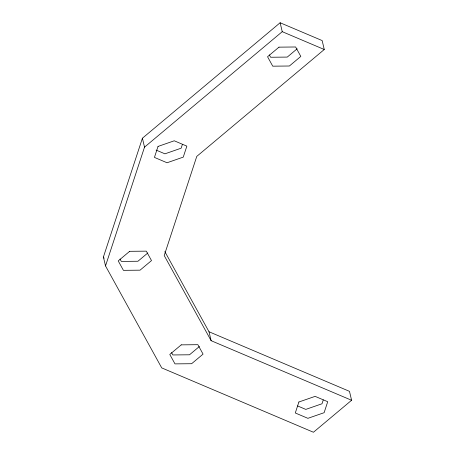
<?xml version="1.0" encoding="UTF-8"?>
<svg xmlns="http://www.w3.org/2000/svg" width="455" height="455" viewBox="0 0 455 455"><rect width="100%" height="100%" fill="white"/><g stroke="black" fill="none" stroke-linecap="round" stroke-linejoin="round"><path stroke-width="0.68" d="M103.41 256.995L142.415 138.218L280.132 22.75L322.157 40.575L324.267 49.504L196.77 156.401L164.21 255.562L211.126 340.687L351.59 400.269L313.444 432.25L161.718 367.89L105.52 265.925L103.41 256.995L104.098 258.241M105.52 265.925L144.525 147.147L142.415 138.218M182.421 144.32L181.147 148.194L164.932 153.83L156.105 150.087M323.277 399.894L322.003 403.767L305.788 409.403L297.593 405.928M144.525 147.147L282.242 31.674L324.267 49.504M297.155 48.799L287.27 57.085L270.628 57.25L269.332 54.89M147.835 252.957L137.95 261.244L121.309 261.409L120.012 259.054M199.392 346.505L189.507 354.792L172.866 354.957L171.569 352.602M164.841 251.604L209.016 331.758L349.48 391.34L351.59 400.269M280.132 22.75L282.242 31.674M209.016 331.758L211.126 340.687M158.039 146.425L154.433 157.407L167.042 162.759L183.257 157.123L186.863 146.14L174.254 140.788L158.039 146.425M298.895 401.998L295.289 412.981L307.899 418.327L324.114 412.696L327.719 401.708L315.11 396.362L298.895 401.998M278.989 47.149L267.546 56.744L272.738 66.174L289.38 66.009L300.823 56.414L295.625 46.984L278.989 47.149M129.669 251.314L118.226 260.908L123.419 270.338L140.06 270.168L151.504 260.579L146.305 251.149L129.669 251.314M181.226 344.862L169.783 354.456L174.976 363.881L191.618 363.716L203.061 354.121L197.868 344.691L181.226 344.862"/></g></svg>
